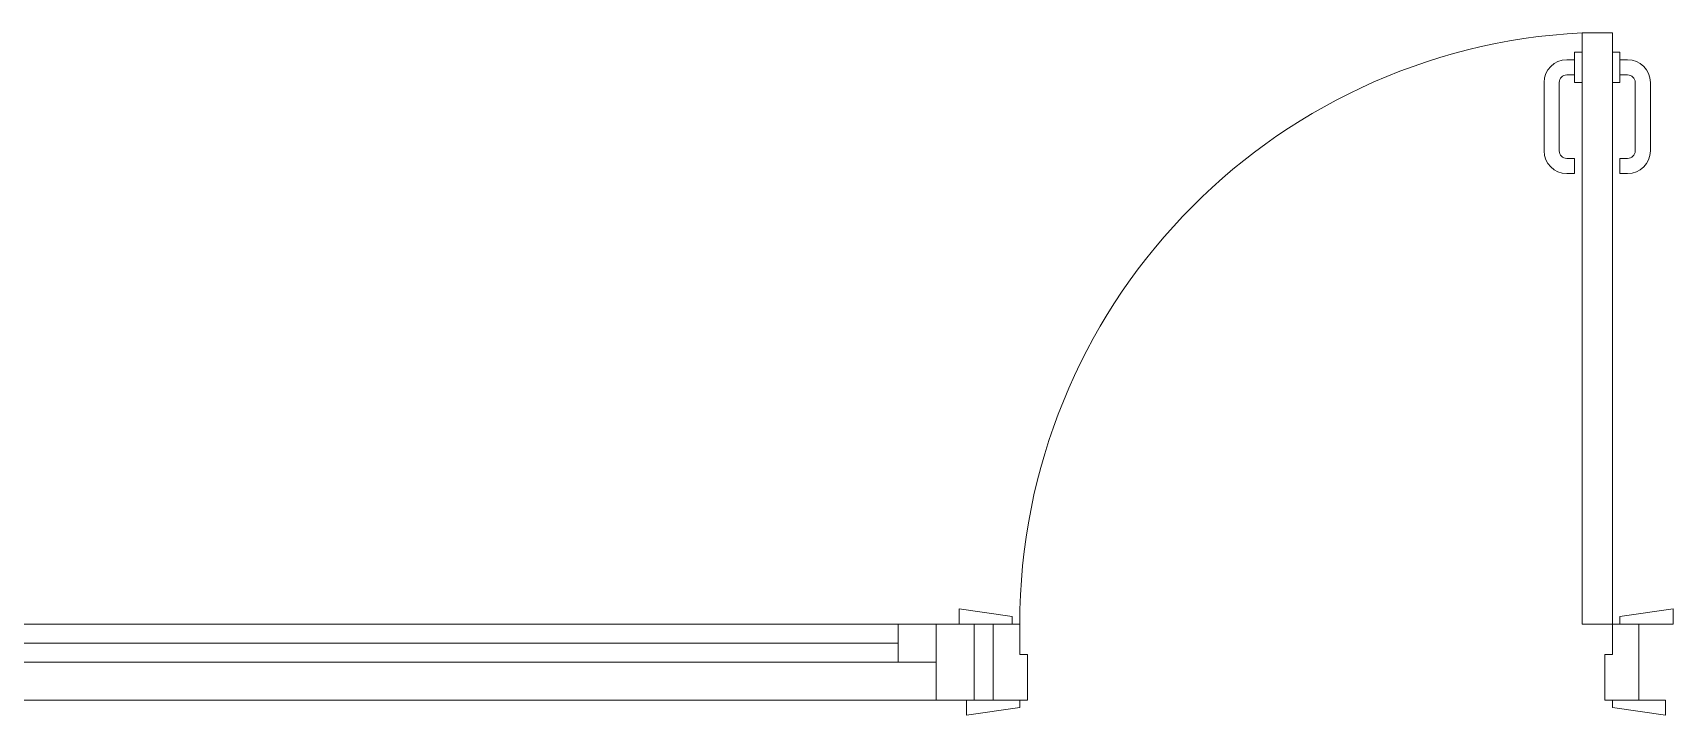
# Model space of a CAD drawing. Header units: metres. Extents: x -18745 to 220762, y -1579758 to -1356048.
# Drawn here: x 117744 to 119904, y -1400363 to -1399464 of the extents above; entities that cross this region are included whole.
import ezdxf

# ---------------------------------------------------------------- set-up
doc = ezdxf.new("R2010")
doc.units = ezdxf.units.M
doc.layers.get('0').update_dxf_attribs({"lineweight": 0})
doc.layers.add('A-100 - Copy$0$Aluminum', color=8, linetype='Continuous', lineweight=0)
doc.layers.add('A-100 - Copy$0$Wooden Joinery', color=8, linetype='Continuous', lineweight=0)

# ---------------------------------------------------------------- blocks, each defined once
blk = doc.blocks.new('A-100 - Copy')
at = {"layer": 'A-100 - Copy$0$Aluminum'}
for p, q in [((115278.3, -1400242.7, 0), (118933.6, -1400242.7, 0)), ((118883.6, -1400242.7, 0), (118883.6, -1400292.7, 0)), ((115328.3, -1400267.7, 0), (118883.6, -1400267.7, 0)), ((115278.3, -1400292.7, 0), (118933.6, -1400292.7, 0)), ((115278.3, -1400342.7, 0), (118933.6, -1400342.7, 0))]:
    blk.add_line(p, q, dxfattribs=at)
at = {"layer": 'A-100 - Copy$0$Aluminum', "elevation": 0}
blk.add_lwpolyline([(118933.6, -1400342.7), (118983.6, -1400342.7), (118983.6, -1400242.7), (118933.6, -1400242.7)], close=True, dxfattribs=at)
at = {"layer": 'A-100 - Copy$0$Wooden Joinery'}
for p, q in [((119783.6, -1400242.7, 0), (119783.6, -1399463.7, 0)), ((119783.6, -1399463.7, 0), (119823.6, -1399463.7, 0)), ((119823.6, -1399463.7, 0), (119823.6, -1400242.7, 0)), ((119773.6, -1399499.2, 0), (119763.6, -1399499.2, 0)), ((119773.6, -1399489.2, 0), (119773.6, -1399529.2, 0)), ((119783.6, -1399489.2, 0), (119773.6, -1399489.2, 0)), ((119823.6, -1399489.2, 0), (119833.6, -1399489.2, 0)), ((119833.6, -1399489.2, 0), (119833.6, -1399529.2, 0)), ((119833.6, -1399499.2, 0), (119843.6, -1399499.2, 0)), ((119773.6, -1399519.2, 0), (119763.6, -1399519.2, 0)), ((119833.6, -1399519.2, 0), (119843.6, -1399519.2, 0)), ((119733.6, -1399529.2, 0), (119733.6, -1399619.2, 0)), ((119753.6, -1399529.2, 0), (119753.6, -1399619.2, 0)), ((119783.6, -1399529.2, 0), (119773.6, -1399529.2, 0)), ((119823.6, -1399529.2, 0), (119833.6, -1399529.2, 0)), ((119853.6, -1399529.2, 0), (119853.6, -1399619.2, 0)), ((119873.6, -1399529.2, 0), (119873.6, -1399619.2, 0)), ((119773.6, -1399629.2, 0), (119763.6, -1399629.2, 0)), ((119773.6, -1399629.2, 0), (119773.6, -1399649.2, 0)), ((119833.6, -1399629.2, 0), (119843.6, -1399629.2, 0)), ((119833.6, -1399629.2, 0), (119833.6, -1399649.2, 0)), ((119773.6, -1399649.2, 0), (119763.6, -1399649.2, 0)), ((119833.6, -1399649.2, 0), (119843.6, -1399649.2, 0)), ((119033.6, -1400232.7, 0), (118963.6, -1400222.7, 0)), ((118963.6, -1400222.7, 0), (118963.6, -1400242.7, 0)), ((119033.6, -1400242.7, 0), (119033.6, -1400232.7, 0)), ((119833.6, -1400232.7, 0), (119903.6, -1400222.7, 0)), ((119833.6, -1400242.7, 0), (119833.6, -1400232.7, 0)), ((119903.6, -1400222.7, 0), (119903.6, -1400242.7, 0)), ((118963.6, -1400242.7, 0), (119033.6, -1400242.7, 0)), ((118983.6, -1400342.7, 0), (118983.6, -1400242.7, 0)), ((118983.6, -1400242.7, 0), (119008.6, -1400242.7, 0)), ((119008.6, -1400242.7, 0), (119043.6, -1400242.7, 0)), ((119008.6, -1400342.7, 0), (119008.6, -1400242.7, 0)), ((119008.6, -1400242.7, 0), (119008.6, -1400342.7, 0)), ((119043.6, -1400242.7, 0), (119043.6, -1400282.7, 0)), ((119823.6, -1400242.7, 0), (119783.6, -1400242.7, 0)), ((119858.6, -1400242.7, 0), (119823.6, -1400242.7, 0)), ((119823.6, -1400242.7, 0), (119823.6, -1400282.7, 0)), ((119903.6, -1400242.7, 0), (119833.6, -1400242.7, 0)), ((119858.6, -1400342.7, 0), (119858.6, -1400242.7, 0)), ((119858.6, -1400242.7, 0), (119858.6, -1400342.7, 0)), ((119883.6, -1400242.7, 0), (119858.6, -1400242.7, 0)), ((119043.6, -1400282.7, 0), (119053.6, -1400282.7, 0)), ((119053.6, -1400282.7, 0), (119053.6, -1400342.7, 0)), ((119823.6, -1400282.7, 0), (119813.6, -1400282.7, 0)), ((119813.6, -1400282.7, 0), (119813.6, -1400342.7, 0)), ((118973.6, -1400362.7, 0), (118973.6, -1400342.7, 0)), ((118973.6, -1400342.7, 0), (119043.6, -1400342.7, 0)), ((119008.6, -1400342.7, 0), (118983.6, -1400342.7, 0)), ((119053.6, -1400342.7, 0), (119008.6, -1400342.7, 0)), ((119043.6, -1400342.7, 0), (119043.6, -1400352.7, 0)), ((119813.6, -1400342.7, 0), (119858.6, -1400342.7, 0)), ((119823.6, -1400342.7, 0), (119823.6, -1400352.7, 0)), ((119893.6, -1400342.7, 0), (119823.6, -1400342.7, 0)), ((119858.6, -1400342.7, 0), (119883.6, -1400342.7, 0)), ((119893.6, -1400362.7, 0), (119893.6, -1400342.7, 0)), ((119043.6, -1400352.7, 0), (118973.6, -1400362.7, 0)), ((119823.6, -1400352.7, 0), (119893.6, -1400362.7, 0))]:
    blk.add_line(p, q, dxfattribs=at)
for centre, radius, start, end in [((119823.6, -1400242.7, 0), 780, 92.9395, 180), ((119763.6, -1399529.2, 0), 30, 90, 180), ((119843.6, -1399529.2, 0), 30, 0, 90), ((119763.6, -1399529.2, 0), 10, 90, 180), ((119843.6, -1399529.2, 0), 10, 0, 90), ((119763.6, -1399619.2, 0), 30, 180, 270), ((119763.6, -1399619.2, 0), 10, 180, 270), ((119843.6, -1399619.2, 0), 10, 270, 0), ((119843.6, -1399619.2, 0), 30, 270, 0)]:
    blk.add_arc(centre, radius, start, end, dxfattribs=at)

msp = doc.modelspace()

# ---------------------------------------------------------------- block references
msp.add_blockref('A-100 - Copy', (0, 0))

doc.saveas('drawing.dxf')
